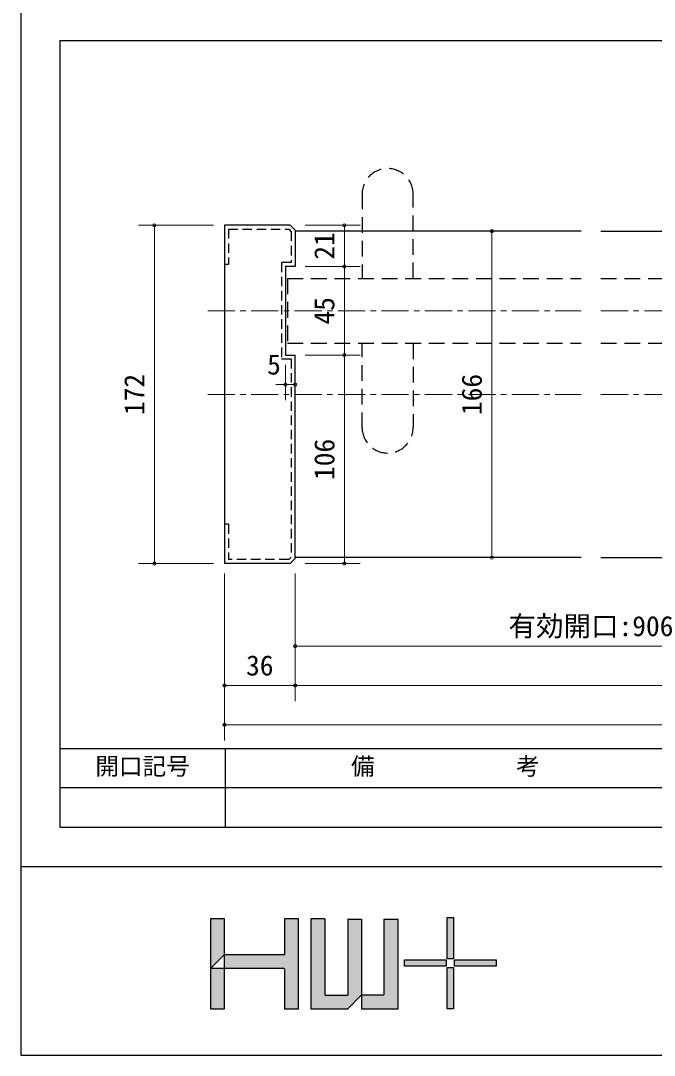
# Model space of a CAD drawing. Units: millimetres at full size. Extents: x -800 to 800, y -560 to 560.
# Drawn here: x -800 to -478, y -560 to -34 of the extents above; entities that cross this region are included whole.
import ezdxf
from ezdxf.enums import TextEntityAlignment as Align

# ---------------------------------------------------------------- set-up
doc = ezdxf.new("R2010")
doc.units = ezdxf.units.MM
doc.header["$LTSCALE"] = 4
doc.header["$PDMODE"] = 32
doc.header["$PDSIZE"] = 1.6
for name, pattern in [('DASHED1', [1.8, 1.2, -0.6]), ('USER11', [5.525559, 3.453342, -0.690739, 0.690739, -0.690739]), ('USER9', [3, 2, -1])]:
    doc.linetypes.add(name, pattern=pattern)
doc.layers.add('0-0', color=7, linetype='Continuous', lineweight=25)
doc.layers.add('2-0', color=4, linetype='Continuous', lineweight=9)
doc.styles.add('ＭＳ ゴシック', font='')
doc.styles.get('ＭＳ ゴシック').set_extended_font_data('MS Gothic')

msp = doc.modelspace()

# ---------------------------------------------------------------- linework, layer by layer
at = {"layer": '0-0'}
for p, q in [((-800, 560), (-800, -560)), ((-780, -44), (152, -44)), ((-780, -404), (152, -404)), ((-696, -404), (-696, -444)), ((152, -424), (-780, -424)), ((-800, -464), (800, -464)), ((-703.403, -490.7), (-703.403, -536.41)), ((-696.28, -490.7), (-703.403, -490.7)), ((-658.657, -490.7), (-665.78, -490.7)), ((-665.78, -490.7), (-665.78, -508.805)), ((-645.205, -490.7), (-652.328, -490.7)), ((-652.328, -490.7), (-652.328, -536.41)), ((-645.192, -529.158), (-645.192, -490.7)), ((-633.658, -490.708), (-626.549, -490.708)), ((-633.647, -490.7), (-633.647, -529.345)), ((-626.549, -490.709), (-626.549, -536.41)), ((-615.208, -490.709), (-608.02, -490.709)), ((-615.184, -490.709), (-615.184, -529.313)), ((-608.02, -536.41), (-608.02, -490.709)), ((-703.403, -515.941), (-696.267, -508.805)), ((-696.267, -508.805), (-665.78, -508.805)), ((-665.78, -515.941), (-703.403, -515.941)), ((-652.328, -515.958), (-652.328, -516.358)), ((-645.192, -529.345), (-645.192, -515.731)), ((-645.192, -529.345), (-633.647, -529.345)), ((-633.647, -536.41), (-626.551, -529.313)), ((-626.549, -529.313), (-615.184, -529.313)), ((-652.328, -536.41), (-633.647, -536.41)), ((-626.549, -536.41), (-608.02, -536.41)), ((-800, -560), (800, -560))]:
    msp.add_line(p, q, dxfattribs=at)
for points in [[(-780, -44), (-780, -444), (152, -444)], [(-703.403, -536.41), (-696.267, -536.41), (-696.267, -515.731), (-696.267, -490.7)], [(-665.78, -536.41), (-658.643, -536.41), (-658.643, -515.731), (-658.643, -490.7)], [(-665.78, -515.958), (-665.78, -516.358), (-665.78, -536.41)]]:
    msp.add_lwpolyline(points, dxfattribs=at)
for points in [[(-582.986, -490.01), (-579.826, -490.01), (-579.826, -510.954), (-582.986, -510.954)], [(-604.674, -511.508), (-583.514, -511.508), (-583.514, -514.74), (-604.674, -514.74)], [(-582.986, -515.383), (-579.826, -515.383), (-579.826, -536.328), (-582.986, -536.328)], [(-579.298, -511.508), (-558.138, -511.508), (-558.138, -514.74), (-579.298, -514.74)]]:
    msp.add_lwpolyline(points, close=True, dxfattribs=at)
at = {"layer": '0-0', "color": 134}
for points in [[(-703.403, -490.7), (-696.267, -490.7), (-703.403, -515.941), (-696.267, -508.805)], [(-665.78, -536.41), (-658.643, -536.41), (-658.657, -490.7)], [(-665.78, -536.41), (-658.657, -490.7), (-665.78, -490.7)], [(-645.205, -490.7), (-652.328, -490.7), (-652.328, -536.41)], [(-652.328, -536.41), (-645.192, -529.158), (-645.205, -490.7)], [(-626.551, -529.313), (-626.549, -490.709), (-633.647, -490.708)], [(-626.551, -529.313), (-633.647, -490.708), (-633.647, -529.345)], [(-608.02, -536.41), (-608.02, -490.709), (-615.184, -490.709)], [(-608.02, -536.41), (-615.184, -490.709), (-615.184, -529.313)], [(-582.986, -490.01), (-579.826, -490.01), (-582.986, -510.954), (-579.826, -510.954)], [(-696.267, -508.805), (-665.78, -515.958), (-696.267, -515.941)], [(-665.78, -508.805), (-696.267, -508.805), (-665.85, -515.941)], [(-665.78, -508.805), (-665.85, -515.941), (-665.78, -536.41)], [(-583.514, -511.508), (-604.674, -511.508), (-583.514, -514.74), (-604.674, -514.74)], [(-582.986, -515.383), (-579.826, -515.383), (-582.986, -536.328), (-579.826, -536.328)], [(-579.298, -511.508), (-558.138, -511.508), (-579.298, -514.74), (-558.138, -514.74)], [(-703.403, -515.941), (-703.403, -536.41), (-696.267, -515.941), (-696.267, -536.41)], [(-652.328, -536.41), (-633.647, -529.345), (-645.192, -529.158)], [(-652.328, -536.41), (-633.647, -536.41), (-626.551, -529.313)], [(-652.328, -536.41), (-626.551, -529.313), (-633.647, -529.345)], [(-626.549, -529.313), (-626.549, -536.41), (-608.02, -536.41)], [(-608.02, -536.41), (-615.184, -529.313), (-626.549, -529.313)]]:
    msp.add_solid(points, dxfattribs=at)
at = {"layer": '0-0'}
for points in [[(-703.403, -490.7), (-696.28, -490.7), (-703.403, -515.941), (-696.267, -508.805)], [(-665.78, -536.41), (-658.643, -536.41), (-658.643, -490.7)], [(-665.78, -536.41), (-658.643, -490.7), (-665.78, -508.805)], [(-665.78, -490.7), (-665.78, -508.805), (-658.657, -490.7)], [(-645.205, -490.7), (-652.328, -490.7), (-652.328, -536.41)], [(-652.328, -536.41), (-645.192, -529.158), (-645.205, -490.7)], [(-626.551, -529.313), (-626.549, -490.708), (-633.647, -490.708)], [(-626.551, -529.313), (-633.647, -490.708), (-633.647, -529.345)], [(-608.02, -536.41), (-608.02, -490.709), (-615.208, -490.709)], [(-608.02, -536.41), (-615.208, -490.709), (-615.184, -529.313)], [(-582.986, -510.954), (-579.826, -510.954), (-582.986, -490.01), (-579.826, -490.01)], [(-696.267, -508.805), (-696.267, -515.731), (-665.85, -515.941)], [(-665.78, -508.805), (-696.267, -508.805), (-665.85, -515.941)], [(-665.78, -508.805), (-665.85, -515.941), (-665.78, -536.41)], [(-604.674, -511.508), (-604.674, -514.74), (-583.514, -511.508), (-583.514, -514.74)], [(-582.986, -515.383), (-582.986, -536.328), (-579.826, -515.383), (-579.826, -536.328)], [(-579.298, -511.508), (-579.298, -514.74), (-558.138, -511.508), (-558.138, -514.74)], [(-703.403, -536.41), (-703.403, -515.941), (-696.267, -536.41), (-696.267, -515.731)], [(-652.328, -536.41), (-633.647, -529.345), (-645.192, -529.158)], [(-652.328, -536.41), (-633.647, -536.41), (-626.551, -529.313)], [(-652.328, -536.41), (-626.551, -529.313), (-633.647, -529.345)], [(-626.551, -529.313), (-626.549, -536.41), (-608.02, -536.41)], [(-608.02, -536.41), (-615.184, -529.313), (-626.551, -529.313)]]:
    msp.add_solid(points, dxfattribs=at)
at = {"layer": '2-0', "color": 7, "linetype": 'USER9', "lineweight": 25}
for p, q in [((-626.343, -121.883), (-626.343, -164.999)), ((-600.343, -164.999), (-600.343, -122.498)), ((-664.343, -164.999), (-664.343, -197.999)), ((-664.343, -164.999), (-514.845, -164.999)), ((-504.845, -164.999), (-364.35, -164.999)), ((-664.343, -197.999), (-514.845, -197.999)), ((-626.343, -241.114), (-626.343, -197.999)), ((-600.343, -197.999), (-600.343, -240.499)), ((-504.845, -197.999), (-364.35, -197.999))]:
    msp.add_line(p, q, dxfattribs=at)
at = {"layer": '2-0'}
for p, q in [((-739.986, -137.998), (-701.986, -137.998)), ((-731.986, -309.998), (-731.986, -137.998)), ((-627.34, -137.998), (-655.34, -137.998)), ((-635.34, -158.997), (-635.34, -137.998)), ((-560.34, -306.998), (-560.34, -140.998)), ((-627.34, -158.997), (-655.34, -158.997)), ((-635.34, -203.994), (-635.34, -158.997)), ((-627.34, -203.994), (-655.34, -203.994)), ((-635.34, -309.998), (-635.34, -203.994)), ((-665.343, -226.994), (-665.343, -208.994)), ((-660.34, -226.994), (-660.34, -208.994)), ((-670.23, -218.994), (-660.34, -218.994)), ((-739.986, -309.998), (-701.986, -309.998)), ((-627.34, -309.998), (-655.34, -309.998)), ((-696.34, -379.999), (-696.34, -314.998)), ((-660.34, -359.999), (-660.34, -314.998)), ((-660.34, -379.999), (-660.34, -324.4)), ((-660.34, -351.999), (-359.35, -351.999)), ((-696.34, -371.999), (-660.34, -371.999)), ((-696.34, -399.999), (-696.34, -371.999)), ((-660.34, -371.999), (77.769, -371.999)), ((-696.34, -391.999), (101.77, -391.999))]:
    msp.add_line(p, q, dxfattribs=at)
at = {"layer": '2-0', "color": 7, "lineweight": 25}
for p, q in [((-696.34, -137.998), (-696.34, -309.998)), ((-662.84, -137.998), (-696.34, -137.998)), ((-662.84, -137.998), (-660.34, -140.498)), ((-660.34, -140.498), (-660.34, -158.997)), ((-514.845, -140.998), (-660.34, -140.998)), ((-504.845, -140.998), (-73.79, -140.998)), ((-665.343, -158.997), (-665.343, -203.994)), ((-660.34, -158.997), (-665.343, -158.997)), ((-665.343, -203.994), (-660.34, -203.994)), ((-660.34, -307.498), (-660.34, -203.994)), ((-662.84, -309.998), (-696.34, -309.998)), ((-662.84, -309.998), (-660.34, -307.498)), ((-514.845, -306.998), (-660.34, -306.998)), ((-504.845, -306.998), (-239.35, -306.998))]:
    msp.add_line(p, q, dxfattribs=at)
at = {"layer": '2-0', "linetype": 'USER11'}
for p, q in [((-704.871, -181.499), (-514.845, -181.499)), ((-504.845, -181.499), (-73.79, -181.499)), ((-704.871, -224), (-514.845, -224)), ((-504.845, -224), (-73.79, -224))]:
    msp.add_line(p, q, dxfattribs=at)
at = {"layer": '2-0', "color": 7, "linetype": 'DASHED1', "lineweight": 25}
for p, q in [((-662.34, -205.994), (-662.34, -306.67)), ((-694.34, -289.998), (-696.34, -289.998)), ((-694.34, -289.998), (-694.34, -307.998)), ((-663.668, -307.998), (-694.34, -307.998)), ((-663.668, -307.998), (-662.34, -306.67))]:
    msp.add_line(p, q, dxfattribs=at)
for points in [[(-694.34, -139.998), (-694.34, -157.998), (-696.34, -157.998)], [(-694.34, -139.998), (-663.668, -139.998), (-662.34, -141.327), (-662.34, -156.997)], [(-662.34, -156.997), (-667.343, -156.997), (-667.343, -205.994), (-662.34, -205.994)]]:
    msp.add_lwpolyline(points, dxfattribs=at)
at = {"layer": '2-0', "color": 7, "linetype": 'USER9', "lineweight": 25}
for centre, start, end in [((-613.343, -122.191), 358.64478, 178.64478), ((-613.343, -240.806), 181.35522, 1.35522)]:
    msp.add_arc(centre, 13.004, start, end, dxfattribs=at)
at = {"layer": '2-0'}
for p in [(-731.986, -137.998), (-635.34, -137.998), (-560.34, -140.998), (-635.34, -158.997), (-635.34, -203.994), (-665.343, -218.994), (-660.34, -218.994), (-731.986, -309.998), (-635.34, -309.998), (-560.34, -306.998), (-660.34, -351.999), (-696.34, -371.999), (-660.34, -371.999), (-696.34, -391.999)]:
    msp.add_point(p, dxfattribs=at)

# ---------------------------------------------------------------- texts
at = {"layer": '0-0', "style": 'ＭＳ ゴシック'}
for s, p in [('開口記号', (-762, -420.08)), ('備\u3000\u3000\u3000\u3000\u3000\u3000考', (-632, -420.08))]:
    msp.add_text(s, height=8.798, dxfattribs=at).set_placement(p, align=Align.BOTTOM_LEFT)
at = {"layer": '2-0', "color": 7, "style": 'ＭＳ ゴシック'}
for s, p in [('21', (-637.34, -155.498)), ('45', (-637.34, -188.495)), ('172', (-733.986, -234.498)), ('166', (-562.34, -234.5)), ('106', (-637.34, -267.496))]:
    msp.add_text(s, height=10.26, rotation=90, dxfattribs=at).set_placement(p, align=Align.BOTTOM_LEFT)
for s, p in [('5', (-674.629, -216.994)), ('有効開口:906', (-551.845, -349.999)), ('36', (-685.34, -369.999))]:
    msp.add_text(s, height=10.26, dxfattribs=at).set_placement(p, align=Align.BOTTOM_LEFT)

doc.saveas('drawing.dxf')
